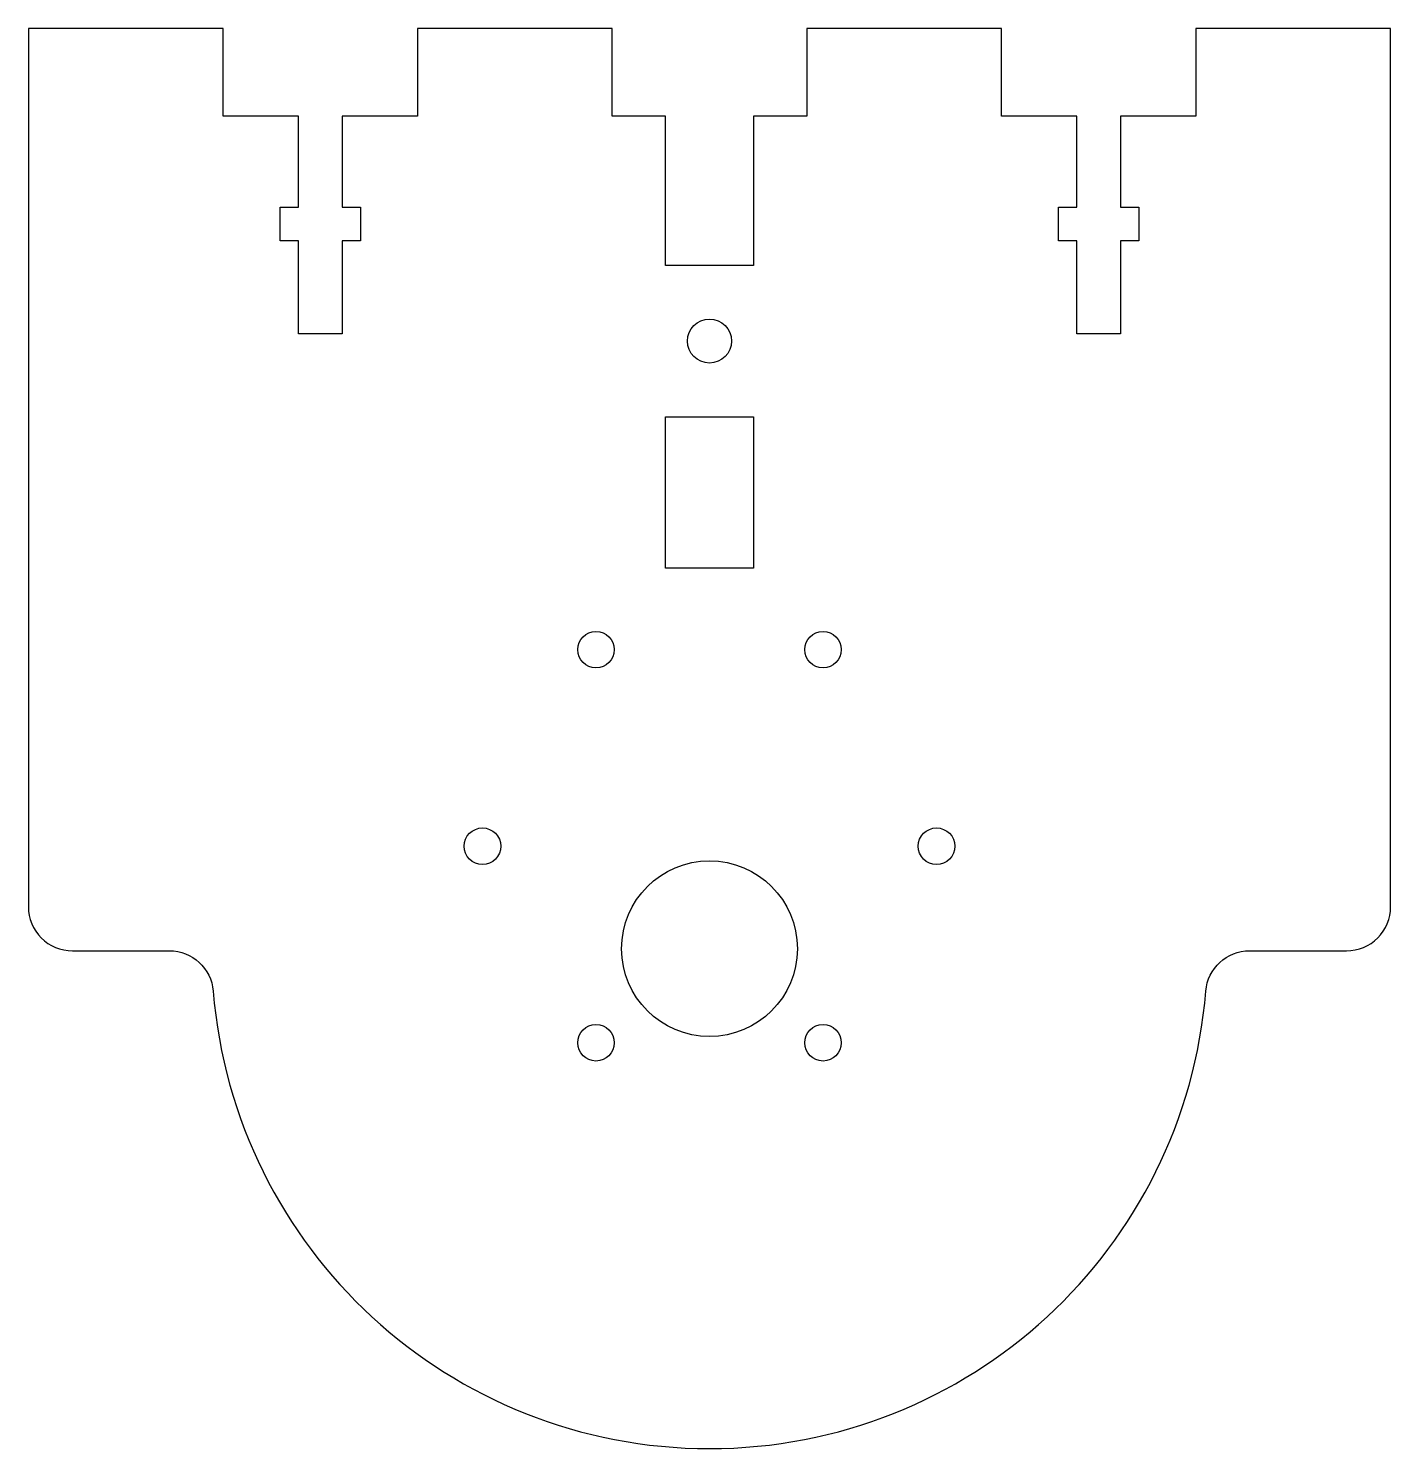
# Model space of a CAD drawing. Header units: millimetres. Extents: x -46.5 to 46.5, y -34 to 63.
import ezdxf

# ---------------------------------------------------------------- set-up
doc = ezdxf.new("R2010")
doc.units = ezdxf.units.MM

msp = doc.modelspace()

# ---------------------------------------------------------------- linework, layer by layer
msp.add_lwpolyline([(25.071, 50.794), (25.071, 57), (19.929, 57), (19.929, 63), (6.643, 63), (6.643, 57), (3, 57), (3, 46.811), (-3, 46.811), (-3, 57), (-6.643, 57), (-6.643, 63), (-19.929, 63), (-19.929, 57), (-25.071, 57), (-25.071, 50.794), (-23.821, 50.794), (-23.821, 48.494), (-25.071, 48.494), (-25.071, 42.144), (-28.071, 42.144), (-28.071, 48.494), (-29.321, 48.494), (-29.321, 50.794), (-28.071, 50.794), (-28.071, 57), (-33.214, 57), (-33.214, 63), (-46.5, 63), (-46.5, 3, 0.414214), (-43.5, 0), (-36.878, 0, -0.390634), (-33.888, -2.757, 0.921954), (33.888, -2.757, -0.390634), (36.878, 0), (43.5, 0, 0.414214), (46.5, 3), (46.5, 63), (33.214, 63), (33.214, 57), (28.071, 57), (28.071, 50.794), (29.321, 50.794), (29.321, 48.494), (28.071, 48.494), (28.071, 42.144), (25.071, 42.144), (25.071, 48.494), (23.821, 48.494), (23.821, 50.794)], format="xyb", close=True)
msp.add_lwpolyline([(-3, 26.144), (-3, 36.477), (3, 36.477), (3, 26.144)], close=True)
for centre, radius in [((0, 41.644), 1.5), ((-7.75, 20.568), 1.25), ((7.75, 20.568), 1.25), ((-15.5, 7.144), 1.25), ((15.5, 7.144), 1.25), ((0, 0.144), 6), ((-7.75, -6.279), 1.25), ((7.75, -6.279), 1.25)]:
    msp.add_circle(centre, radius)

doc.saveas('drawing.dxf')
